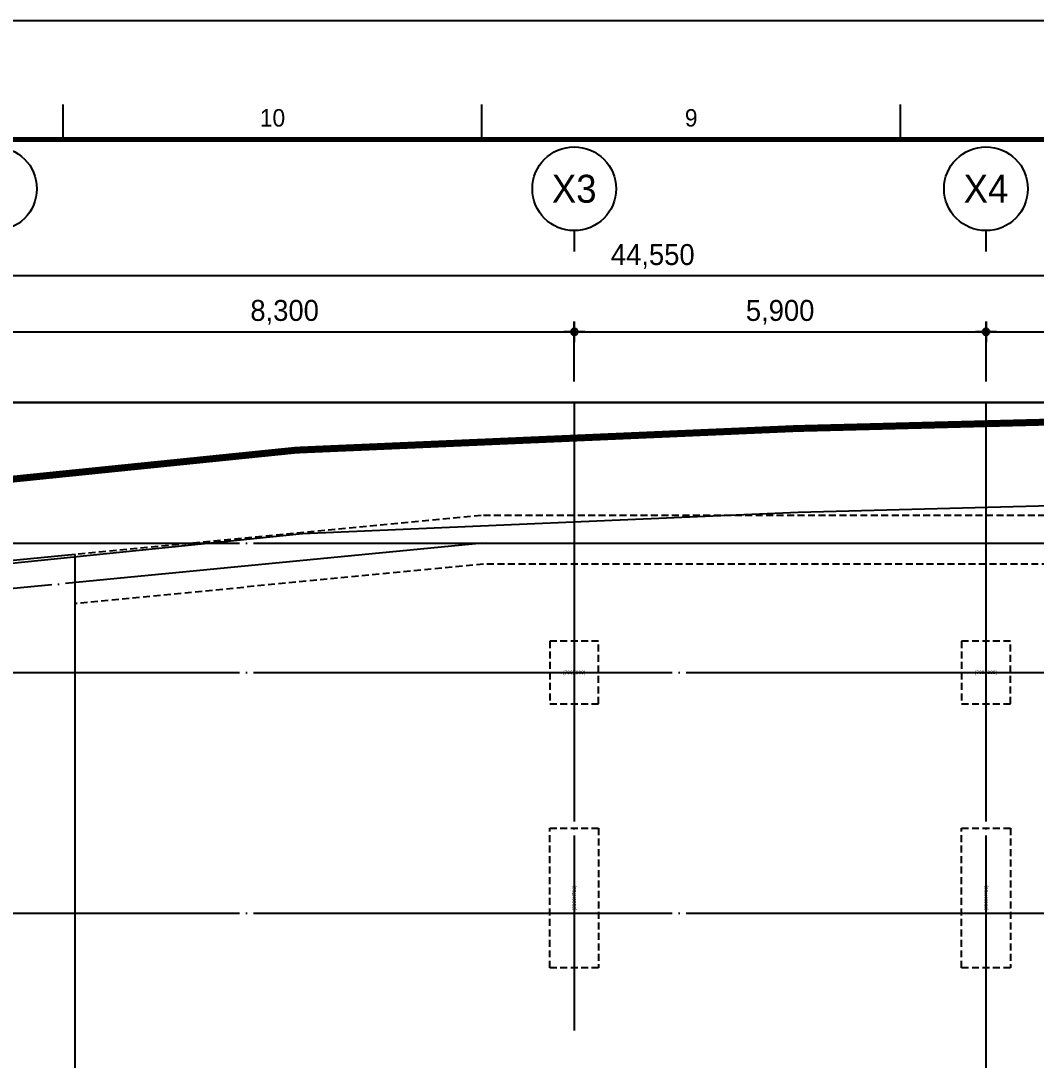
# Model space of a CAD drawing. Header units: millimetres. Extents: x 0 to 1390178, y 0 to 110113.
# Drawn here: x 23394 to 37944, y 44514 to 59400 of the extents above; entities that cross this region are included whole.
import ezdxf
from ezdxf.enums import TextEntityAlignment as Align
from ezdxf.xclip import XClip

# ---------------------------------------------------------------- set-up
doc = ezdxf.new("R2010")
doc.units = ezdxf.units.MM
doc.header["$LTSCALE"] = 100
doc.header["$XCLIPFRAME"] = 0
for name, pattern in [('X - 평면도$0$CEN', [62, 60, -1, 0, -1]), ('X - 평면도$0$HID', [1.5, 1, -0.5]), ('X - 평면도$0$PHANTOM2', [50, 40, -2, 2, -2, 2, -2])]:
    doc.linetypes.add(name, pattern=pattern)
doc.layers.get('DEFPOINTS').update_dxf_attribs({"color": 145})
for name, color, linetype in [('AA-XXXX-DIMS', 7, 'Continuous'), ('DIM', 7, 'Continuous'), ('X - SHEET$0$AA-BORD-FORM', 7, 'Continuous'), ('X - SHEET$0$AA-BORD-TEXT', 3, 'Continuous'), ('X - 평면도$0$0-구역계', 1, 'Continuous'), ('X - 평면도$0$AA-WAXM-CONC', 2, 'Continuous'), ('X - 평면도$0$AA-XXXX-CNTL', 1, 'X - 평면도$0$CEN'), ('X - 평면도$0$H7', 7, 'X - 평면도$0$HID')]:
    doc.layers.add(name, color=color, linetype=linetype)
doc.layers.add('X - 평면도$0$DEFPOINT', color=163, linetype='Continuous', plot=False)
doc.styles.add('HAUD01', font='Dotum.ttf')
doc.styles.get("Standard").update_dxf_attribs({"font": 'Dotum.ttf'})
doc.styles.add('X - SHEET$0$HAUD01', font='Dotum.ttf')
doc.styles.add('X - 평면도$0$STANDARD', font='Dotum.ttf')
doc.dimstyles.new('HAUD-100', dxfattribs={"dimscale": 100, "dimtxt": 3, "dimasz": 1, "dimexe": 0, "dimexo": 3, "dimgap": 1, "dimtad": 1, "dimdec": 0, "dimdsep": 46, "dimlunit": 6, "dimtxsty": 'HAUD01', "dimblk": 'DIMDOT', "dimcen": 2.5, "dimdle": 1.5, "dimclrd": 7, "dimclre": 7, "dimclrt": 3, "dimadec": 0, "dimazin": 0, "dimtfac": 1, "dimtdec": 0, "dimtix": 1, "dimtmove": 2, "dimatfit": 3, "dimfxl": 1, "dimtvp": 1, "dimtolj": 1, "dimtzin": 0, "dimarcsym": 0})

# ---------------------------------------------------------------- blocks, each defined once
blk = doc.blocks.new('X - SHEET$0$HAUDsheetV')
at = {"layer": 'X - SHEET$0$AA-BORD-FORM', "color": 2}
for p, q in [((241, 577), (241, 582)), ((301, 577), (301, 582)), ((361, 577), (361, 582))]:
    blk.add_line(p, q, dxfattribs=at)
at = {"layer": 'X - SHEET$0$AA-BORD-FORM', "color": 1}
blk.add_lwpolyline([(1, 0), (841, 0), (841, 594), (1, 594)], close=True, dxfattribs=at)
at = {"layer": 'X - SHEET$0$AA-BORD-FORM', "color": 2, "const_width": 0.682}
blk.add_lwpolyline([(21, 17), (21, 577), (821, 577), (821, 17)], close=True, dxfattribs=at)
at = {"layer": 'X - SHEET$0$AA-BORD-TEXT', "color": 7, "style": 'X - SHEET$0$HAUD01'}
for s, p in [('10', (271, 580.1)), ('9', (331, 580.1))]:
    blk.add_text(s, height=2.5, dxfattribs=at).set_placement(p, align=Align.MIDDLE_CENTER)
at = {"layer": 'X - SHEET$0$AA-BORD-TEXT', "color": 3, "style": 'X - SHEET$0$HAUD01'}
for tag, p in [('PJCode', (786, 567.94)), ('작성자', (786.11, 194.82)), ('검토자', (786.11, 181.82)), ('최종검토자', (786.11, 168.82)), ('승인자', (786.11, 155.82)), ('일자', (786.83, 144.02)), ('개정번호', (812, 65.92))]:
    blk.add_attdef(tag, text='', height=3, dxfattribs=at).set_placement(p, align=Align.MIDDLE_CENTER)
at = {"layer": 'X - SHEET$0$AA-BORD-TEXT', "color": 3, "lineweight": 30, "flags": 104}
blk.add_attdef('PJTitle', text='', height=4, dxfattribs=at).set_placement((787.25, 536.62), align=Align.MIDDLE_CENTER)
blk = doc.blocks.new('X - SHEET')
at = {"xscale": 100, "yscale": 100, "zscale": 100}
blk.add_blockref('X - SHEET$0$HAUDsheetV', (-100, 0), dxfattribs=at)
blk = doc.blocks.new('X - 평면도$0$A$C131C07CB')
at = {"layer": 'X - 평면도$0$0-구역계', "color": 1, "linetype": 'X - 평면도$0$PHANTOM2', "const_width": 100, "flags": 128}
blk.add_lwpolyline([(50108, 50546), (32940, 50631), (27658, 50496), (20509, 50187), (2300, 48329), (1988, 39918), (1940, 31390), (1399, 24265), (272, 6596), (50, 108), (11256, 50), (11486, 6795), (29909, 7122), (29397, 12805), (50106, 15382)], close=True, dxfattribs=at)
at = {"layer": 'X - 평면도$0$DEFPOINT'}
for points in [[(50108, 50546), (32940, 50631), (27658, 50496), (20509, 50187), (2300, 48329), (1988, 39918), (1940, 31390), (1399, 24265), (272, 6596), (50, 108), (11256, 50), (11486, 6795), (29909, 7122), (29397, 12805), (50106, 15382)], [(48908, 49352), (32952, 49431), (27700, 49296), (20596, 48990), (3461, 47241), (3188, 39892), (3140, 31341), (2596, 24182), (1470, 6537), (1291, 1301), (10096, 1256), (10325, 7974), (28598, 8299), (28098, 13852), (48906, 16442)]]:
    blk.add_lwpolyline(points, close=True, dxfattribs=at)
blk = doc.blocks.new('X - 평면도$0$B5F_COL')
at = {"layer": 'X - 평면도$0$H7'}
for p, q in [((-68628, 65273), (-69328, 65273)), ((-69328, 65273), (-69328, 64373)), ((-68628, 64373), (-68628, 65273)), ((-62728, 65273), (-63428, 65273)), ((-63428, 65273), (-63428, 64373)), ((-62728, 64373), (-62728, 65273)), ((-69328, 64373), (-68628, 64373)), ((-63428, 64373), (-62728, 64373))]:
    blk.add_line(p, q, dxfattribs=at)
for points in [[(-69328, 60593), (-69328, 62593), (-68628, 62593), (-68628, 60593)], [(-63428, 60593), (-63428, 62593), (-62728, 62593), (-62728, 60593)]]:
    blk.add_lwpolyline(points, close=True, dxfattribs=at)
at = {"layer": 'X - 평면도$0$DEFPOINT', "style": 'X - 평면도$0$STANDARD'}
for p in [(-68978, 64823), (-63079, 64824)]:
    blk.add_text('(700X900)', height=50, dxfattribs=at).set_placement(p, align=Align.MIDDLE_CENTER)
for p in [(-68978, 61593), (-63078, 61593)]:
    blk.add_text('(2000X700)', height=50, rotation=90, dxfattribs=at).set_placement(p, align=Align.MIDDLE_CENTER)
blk = doc.blocks.new('X - 평면도$0$A$C5db30ff4')
at = {"layer": 'X - 평면도$0$AA-WAXM-CONC'}
for p, q in [((-32767, 33310), (-46517, 31984)), ((-32767, 22191), (-32767, 33310))]:
    blk.add_line(p, q, dxfattribs=at)
blk = doc.blocks.new('X - 평면도$0$A$C9949ff83')
at = {"layer": 'DEFPOINTS'}
for points in [[(0, 59400), (84000, 59400), (84000, 0), (0, 0)], [(2000, 1700), (75000, 1700), (75000, 57700), (2000, 57700)]]:
    blk.add_lwpolyline(points, close=True, dxfattribs=at)
blk = doc.blocks.new('X - 평면도', base_point=(-475.4, -286.7))
at = {"layer": 'DEFPOINTS'}
for points in [[(27286.2, 68689.6), (88213.6, 68689.6), (88213.6, 19243.1), (27286.2, 19243.1)], [(27286.2, 9289.6), (88213.6, 9289.6), (88213.6, -40156.9), (27286.2, -40156.9)]]:
    blk.add_lwpolyline(points, close=True, dxfattribs=at)
at = {"layer": 'X - 평면도$0$AA-XXXX-CNTL'}
for p, q in [((57022, 68689.6), (57022, 59693.1)), ((62922, 68689.6), (62922, 19243.1)), ((27286.2, 66673.1), (88213.6, 66673.1)), ((55706.4, 66673.1), (36522, 64823)), ((55720.7, 66673.1), (81072, 66673.1)), ((27286.2, 64823.1), (88213.6, 64823.1)), ((27286.2, 61373.1), (72572, 61373.1)), ((27286.2, 7273.1), (88213.6, 7273.1)), ((27286.2, 5423.1), (88213.6, 5423.1)), ((27286.2, 1973.1), (72572, 1973.1))]:
    blk.add_line(p, q, dxfattribs=at)
at = {"layer": 'X - 평면도$0$H7'}
for p, q in [((55687.1, 67073.1), (49872, 66512.3)), ((81472, 67073.1), (55687.1, 67073.1)), ((55720.7, 66373.1), (49872, 65809.1)), ((80772, 66373.1), (55720.7, 66373.1))]:
    blk.add_line(p, q, dxfattribs=at)
for name, p in [('X - 평면도$0$A$C9949ff83', (19249.9, 14755.9)), ('X - 평면도$0$A$C5db30ff4', (82639.2, 33202.2)), ('X - 평면도$0$B5F_COL', (126000, 0)), ('X - 평면도$0$A$C9949ff83', (19249.9, -44644.1))]:
    blk.add_blockref(name, p)
at = {"layer": 'DEFPOINTS'}
for p in [(32532.9, 17819.8), (32532.9, -41580.2)]:
    blk.add_blockref('X - 평면도$0$A$C131C07CB', p, dxfattribs=at)
blk = doc.blocks.new('DIMDOT')
at = {"layer": 'AA-XXXX-DIMS'}
for p, q in [((0, -1.5), (0, 1.5)), ((-1.5, 0), (1.5, 0))]:
    blk.add_line(p, q, dxfattribs=at)
for radius in [0.5, 0.25]:
    blk.add_circle((0, 0), radius, dxfattribs=at)
blk = doc.blocks.new('*D697')
at = {"layer": 'DEFPOINTS', "color": 0, "transparency": 16777216}
for p in [(10824, 55745), (10824, 53934, 0), (54074, 53934, 0)]:
    blk.add_point(p, dxfattribs=at)
at = {"layer": 'DIM', "color": 7, "lineweight": -2, "transparency": 16777216}
for p, q in [((10824, 54234), (10824, 55745)), ((53974, 55745), (10924, 55745)), ((54074, 54234), (54074, 55745))]:
    blk.add_line(p, q, dxfattribs=at)
at = {"layer": 'DIM', "color": 7, "lineweight": -2, "transparency": 16777216, "xscale": 100, "yscale": 100, "zscale": 100, "rotation": 180}
blk.add_blockref('DIMDOT', (10824, 55745), dxfattribs=at)
at = {"layer": 'DIM', "color": 7, "lineweight": -2, "transparency": 16777216, "xscale": 100, "yscale": 100, "zscale": 100}
blk.add_blockref('DIMDOT', (54074, 55745), dxfattribs=at)
at = {"layer": 'DIM', "color": 3, "transparency": 16777216, "insert": (32449, 56024), "char_height": 300, "attachment_point": 5, "style": 'HAUD01'}
blk.add_mtext('\\A1;44,550', dxfattribs=at)
blk = doc.blocks.new('*D698')
at = {"layer": 'DEFPOINTS', "color": 0, "transparency": 16777216}
for p in [(31324, 54945), (23024, 53934, 0), (31324, 53934, 0)]:
    blk.add_point(p, dxfattribs=at)
at = {"layer": 'DIM', "color": 7, "lineweight": -2, "transparency": 16777216}
for p, q in [((23024, 54234), (23024, 54945)), ((23124, 54945), (31224, 54945)), ((31324, 54234), (31324, 54945))]:
    blk.add_line(p, q, dxfattribs=at)
at = {"layer": 'DIM', "color": 7, "lineweight": -2, "transparency": 16777216, "xscale": 100, "yscale": 100, "zscale": 100, "rotation": 180}
blk.add_blockref('DIMDOT', (23024, 54945), dxfattribs=at)
at = {"layer": 'DIM', "color": 7, "lineweight": -2, "transparency": 16777216, "xscale": 100, "yscale": 100, "zscale": 100}
blk.add_blockref('DIMDOT', (31324, 54945), dxfattribs=at)
at = {"layer": 'DIM', "color": 3, "transparency": 16777216, "insert": (27174, 55224), "char_height": 300, "attachment_point": 5, "style": 'HAUD01'}
blk.add_mtext('\\A1;8,300', dxfattribs=at)
blk = doc.blocks.new('*D699')
at = {"layer": 'DEFPOINTS', "color": 0, "transparency": 16777216}
for p in [(37224, 54945), (31324, 53934, 0), (37224, 53934, 0)]:
    blk.add_point(p, dxfattribs=at)
at = {"layer": 'DIM', "color": 7, "lineweight": -2, "transparency": 16777216}
for p, q in [((31324, 54234), (31324, 54945)), ((31424, 54945), (37124, 54945)), ((37224, 54234), (37224, 54945))]:
    blk.add_line(p, q, dxfattribs=at)
at = {"layer": 'DIM', "color": 7, "lineweight": -2, "transparency": 16777216, "xscale": 100, "yscale": 100, "zscale": 100, "rotation": 180}
blk.add_blockref('DIMDOT', (31324, 54945), dxfattribs=at)
at = {"layer": 'DIM', "color": 7, "lineweight": -2, "transparency": 16777216, "xscale": 100, "yscale": 100, "zscale": 100}
blk.add_blockref('DIMDOT', (37224, 54945), dxfattribs=at)
at = {"layer": 'DIM', "color": 3, "transparency": 16777216, "insert": (34274, 55224), "char_height": 300, "attachment_point": 5, "style": 'HAUD01'}
blk.add_mtext('\\A1;5,900', dxfattribs=at)
blk = doc.blocks.new('*D700')
at = {"layer": 'DEFPOINTS', "color": 0, "transparency": 16777216}
for p in [(43224, 54945), (37224, 53934, 0), (43224, 53934, 0)]:
    blk.add_point(p, dxfattribs=at)
at = {"layer": 'DIM', "color": 7, "lineweight": -2, "transparency": 16777216}
for p, q in [((37224, 54234), (37224, 54945)), ((37324, 54945), (43124, 54945)), ((43224, 54234), (43224, 54945))]:
    blk.add_line(p, q, dxfattribs=at)
at = {"layer": 'DIM', "color": 7, "lineweight": -2, "transparency": 16777216, "xscale": 100, "yscale": 100, "zscale": 100, "rotation": 180}
blk.add_blockref('DIMDOT', (37224, 54945), dxfattribs=at)
at = {"layer": 'DIM', "color": 7, "lineweight": -2, "transparency": 16777216, "xscale": 100, "yscale": 100, "zscale": 100}
blk.add_blockref('DIMDOT', (43224, 54945), dxfattribs=at)
at = {"layer": 'DIM', "color": 3, "transparency": 16777216, "insert": (40224, 55224), "char_height": 300, "attachment_point": 5, "style": 'HAUD01'}
blk.add_mtext('\\A1;6,000', dxfattribs=at)

msp = doc.modelspace()

# ---------------------------------------------------------------- linework, layer by layer
at = {"layer": 'DIM'}
for p, q in [((31323.6, 56394.6, 0), (31323.6, 56094.6, 0)), ((37223.6, 56394.6, 0), (37223.6, 56094.6, 0))]:
    msp.add_line(p, q, dxfattribs=at)
for centre in [(23023.6, 56994.6, 0), (31323.6, 56994.6, 0), (37223.6, 56994.6, 0)]:
    msp.add_circle(centre, 600, dxfattribs=at)

# ---------------------------------------------------------------- block references
ref = msp.add_blockref('X - 평면도', (-26173.8, -15042.6))
XClip(ref).set_block_clipping_path([(33824.3412808923, 19243.1096737636), (88213.6007375629, 68689.6188814965)])

# ---------------------------------------------------------------- texts
at = {"layer": 'DIM', "style": 'HAUD01'}
for s, p in [('X3', (31323.6, 56994.6, 0)), ('X4', (37223.6, 56994.6, 0))]:
    msp.add_text(s, height=400, dxfattribs=at).set_placement(p, align=Align.MIDDLE)

# ---------------------------------------------------------------- next in the draw order: linework, layer by layer
at = {"layer": 'DEFPOINTS'}
msp.add_lwpolyline([(54074.1, 53933.7), (8125.9, 53933.7), (8125.9, 4365.1), (54074.1, 4365.1)], close=True, dxfattribs=at)

# ---------------------------------------------------------------- next in the draw order: block references
msp.add_blockref('X - SHEET', (0, 0))

# ---------------------------------------------------------------- next in the draw order: dimensions: what is measured, and where the dimension line sits
at = {"layer": 'DIM'}
dim = msp.add_linear_dim(base=(10823.6, 55744.6, 0), p1=(54074.1, 53933.7), p2=(10823.6, 53933.7), text='44,550', dimstyle='HAUD-100', override={"dimscale": 100}, dxfattribs=at)
dim.commit()
dim.dimension.update_dxf_attribs({"geometry": '*D697', "text_midpoint": (32448.8, 56023.7, 0)})
for base, p1, p2, picture, middle in [((31323.6, 54944.6, 0), (23023.6, 53933.7), (31323.6, 53933.7), '*D698', (27173.6, 55223.7, 0)), ((37223.6, 54944.6, 0), (31323.6, 53933.7), (37223.6, 53933.7), '*D699', (34273.6, 55223.7, 0)), ((43223.6, 54944.6, 0), (37223.6, 53933.7), (43223.6, 53933.7), '*D700', (40223.6, 55223.7, 0))]:
    dim = msp.add_linear_dim(base=base, p1=p1, p2=p2, angle=180, dimstyle='HAUD-100', override={"dimscale": 100}, dxfattribs=at)
    dim.commit()
    dim.dimension.update_dxf_attribs({"geometry": picture, "text_midpoint": middle})

# ---------------------------------------------------------------- next in the draw order: block references
ref = msp.add_blockref('X - 평면도', (-9161.4, 44357.4))
XClip(ref).set_block_clipping_path([(62960.0628521051, -40278.9423275622), (79064.4586540633, 9289.6188814864)])

doc.saveas('drawing.dxf')
